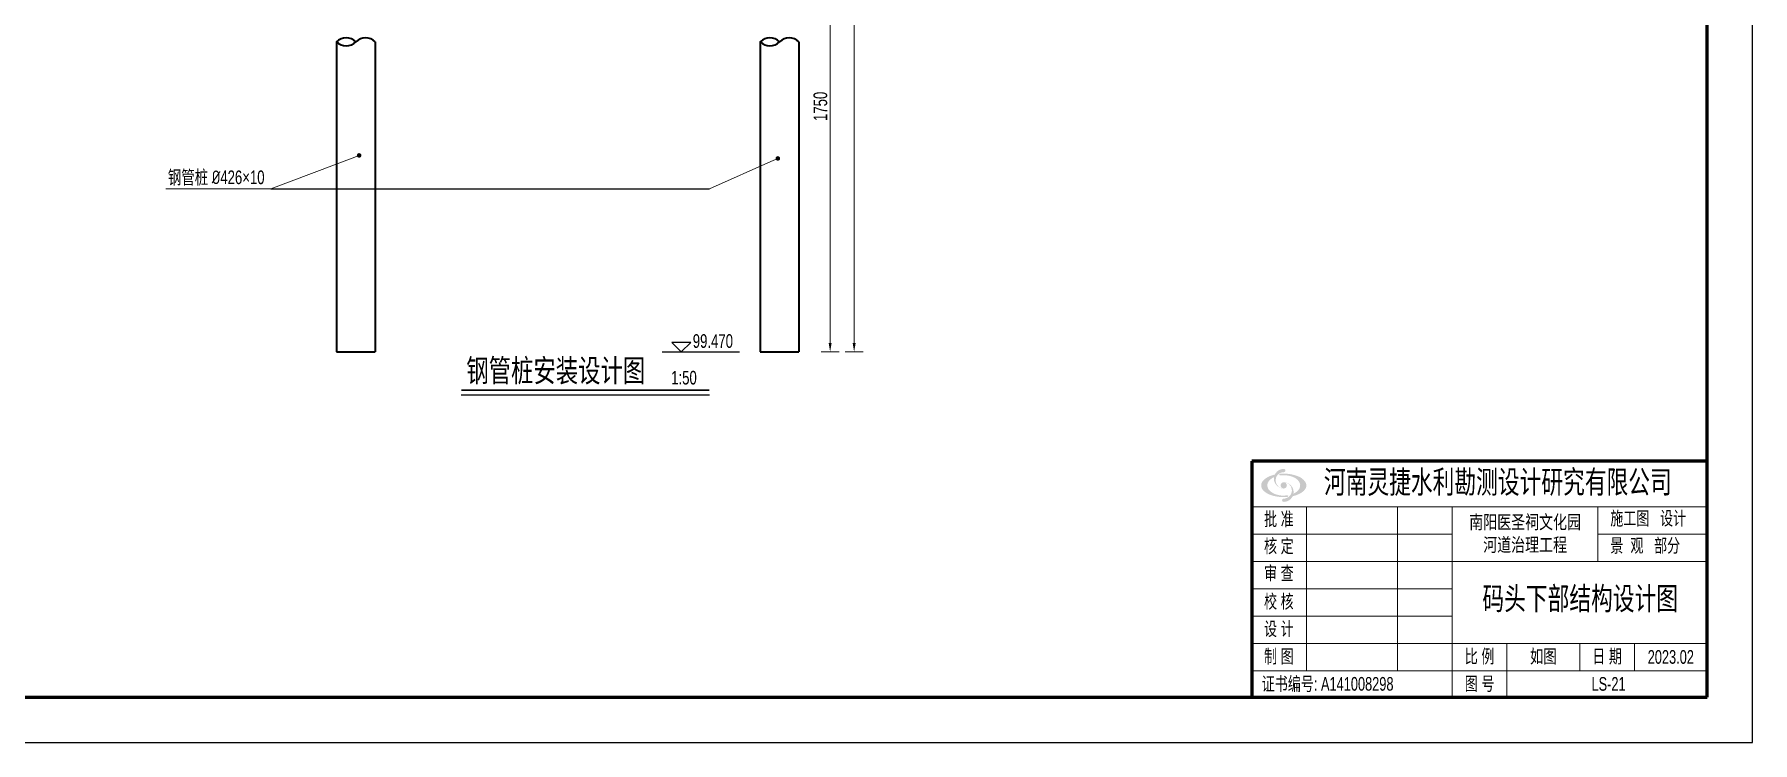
# Model space of a CAD drawing. Extents: x 104235 to 112395, y 52637 to 53451.
# Drawn here: x 112018 to 112395.4, y 53030.8 to 53186.5 of the extents above; entities that cross this region are included whole.
import ezdxf
from ezdxf import colors
from ezdxf.entities.mleader import LeaderData, LeaderLine
from ezdxf.enums import TextEntityAlignment as Align
from ezdxf.math import Vec2, Vec3

# ---------------------------------------------------------------- set-up
doc = ezdxf.new("R2010")
doc.units = 0
doc.header["$LTSCALE"] = 1000
doc.header["$PDMODE"] = 1
doc.layers.get('0').update_dxf_attribs({"color": 40})
for name, color, linetype in [('0-1', 40, 'Continuous'), ('图框', 7, 'Continuous'), ('断面标高标注', 3, 'Continuous')]:
    doc.layers.add(name, color=color, linetype=linetype)
for name, color, linetype, lineweight in [('02-标注', 3, 'Continuous', 25), ('03-中粗线', 1, 'Continuous', 35), ('07-文字', 7, 'Continuous', 0), ('图框粗线', 7, 'Continuous', 60), ('文字', 104, 'Continuous', 15), ('细实线', 2, 'Continuous', 15)]:
    doc.layers.add(name, color=color, linetype=linetype, lineweight=lineweight)
doc.styles.add('3.0号字', font='win7仿宋_GB2312.ttf', dxfattribs={"width": 0.7, "height": 3})
doc.styles.add('3.0号字-阿文', font='win7仿宋_GB2312.ttf', dxfattribs={"width": 0.72})
doc.styles.add('5.0号字-阿文', font='win7仿宋_GB2312.ttf', dxfattribs={"width": 0.72})
doc.styles.add('仿宋5号字', font='win7仿宋_GB2312.ttf', dxfattribs={"width": 0.7, "height": 5})
doc.dimstyles.new('1：50阿文', dxfattribs={"dimtxt": 3, "dimasz": 2, "dimexe": 2, "dimexo": 0, "dimtad": 1, "dimdec": 0, "dimlfac": 5, "dimzin": 0, "dimdsep": 46, "dimtxsty": '3.0号字-阿文', "dimcen": 2, "dimclrd": 3, "dimclre": 3, "dimclrt": 3, "dimadec": 0, "dimazin": 0, "dimtfac": 1, "dimtdec": 0, "dimtmove": 1, "dimatfit": 3, "dimfxl": 2, "dimfxlon": 1, "dimtolj": 1, "dimtzin": 0, "dimlwd": 18, "dimlwe": 18, "dimarcsym": 0})

# ---------------------------------------------------------------- blocks, each defined once
blk = doc.blocks.new('3')
at = {"layer": '文字', "linetype": 'Continuous', "lineweight": 0}
blk.add_hatch(color=256, dxfattribs=at).paths.add_polyline_path([(103525.77, 52668.57), (103525.91, 52668.66), (103526.01, 52668.86), (103525.98, 52669.04), (103525.85, 52669.21), (103525.66, 52669.28), (103525.34, 52669.26), (103524.83, 52669.11), (103524.54, 52668.98), (103524.16, 52668.69), (103523.94, 52668.43), (103523.79, 52668.22), (103523.71, 52668.05), (103523.66, 52668.03), (103523.41, 52667.96), (103523.13, 52667.87), (103522.79, 52667.75), (103522.51, 52667.66), (103522.16, 52667.49), (103521.79, 52667.28), (103521.51, 52667.08), (103521.26, 52666.86), (103521.05, 52666.64), (103520.8, 52666.25), (103520.73, 52666.05), (103520.68, 52665.73), (103520.68, 52665.5), (103520.74, 52665.24), (103520.83, 52665), (103521.01, 52664.7), (103521.24, 52664.45), (103521.5, 52664.23), (103521.67, 52664.1), (103521.83, 52663.99), (103522.05, 52663.87), (103522.39, 52663.68), (103522.63, 52663.59), (103523.19, 52663.4), (103523.54, 52663.32), (103523.95, 52663.23), (103524.34, 52663.18), (103524.89, 52663.1), (103525.53, 52663.08), (103526.12, 52663.1), (103526.44, 52663.11), (103526.52, 52663.13), (103526.59, 52663.2), (103526.61, 52663.36), (103526.54, 52663.42), (103526.45, 52663.45), (103526.24, 52663.44), (103525.95, 52663.43), (103525.35, 52663.4), (103524.76, 52663.46), (103524.51, 52663.53), (103524.21, 52663.59), (103523.84, 52663.71), (103523.49, 52663.84), (103523.13, 52664.06), (103522.76, 52664.31), (103522.56, 52664.48), (103522.39, 52664.67), (103522.26, 52664.86), (103522.16, 52665.08), (103522.09, 52665.31), (103522.04, 52665.52), (103522.04, 52665.89), (103522.14, 52666.22), (103522.3, 52666.52), (103522.55, 52666.82), (103522.85, 52667.07), (103523.19, 52667.31), (103523.51, 52667.48), (103523.48, 52666.89), (103523.54, 52666.6), (103523.66, 52666.25), (103523.79, 52666.03), (103523.86, 52665.9), (103524.3, 52665.44), (103524.58, 52665.25), (103524.93, 52665.09), (103525.14, 52665.02), (103525.45, 52664.98), (103525.68, 52664.96), (103525.98, 52665.06), (103526.18, 52665.23), (103526.29, 52665.45), (103526.32, 52665.73), (103526.29, 52665.9), (103526.09, 52666.17), (103525.93, 52666.28), (103526.17, 52666.23), (103526.36, 52666.17), (103526.57, 52666.06), (103526.79, 52665.9), (103526.95, 52665.73), (103527.19, 52665.42), (103527.28, 52665.23), (103527.35, 52665), (103527.42, 52664.61), (103527.42, 52664.41), (103527.3, 52663.89), (103527.15, 52663.59), (103526.98, 52663.37), (103526.75, 52663.16), (103526.56, 52663.02), (103526.31, 52662.89), (103526.01, 52662.8), (103525.88, 52662.77), (103525.58, 52662.77), (103525.44, 52662.7), (103525.36, 52662.65), (103525.28, 52662.45), (103525.29, 52662.31), (103525.36, 52662.16), (103525.51, 52662.06), (103525.7, 52662.03), (103525.94, 52662.06), (103526.23, 52662.12), (103526.52, 52662.22), (103526.79, 52662.37), (103527.15, 52662.64), (103527.37, 52662.91), (103527.53, 52663.15), (103527.61, 52663.27), (103527.67, 52663.31), (103528.06, 52663.4), (103528.82, 52663.66), (103529.42, 52663.98), (103530.06, 52664.45), (103530.38, 52664.88), (103530.57, 52665.29), (103530.6, 52665.62), (103530.55, 52666.07), (103530.36, 52666.46), (103530.03, 52666.83), (103529.55, 52667.26), (103529, 52667.56), (103528.23, 52667.84), (103527.63, 52668.01), (103527.11, 52668.12), (103526.53, 52668.19), (103526, 52668.22), (103525.42, 52668.22), (103524.81, 52668.2), (103524.72, 52668.16), (103524.67, 52668.09), (103524.66, 52668.01), (103524.69, 52667.92), (103524.76, 52667.85), (103525.03, 52667.85), (103525.16, 52667.88), (103525.92, 52667.9), (103526.79, 52667.78), (103527.27, 52667.65), (103527.66, 52667.51), (103527.95, 52667.38), (103528.42, 52667.1), (103528.73, 52666.81), (103528.97, 52666.51), (103529.14, 52666.21), (103529.25, 52665.79), (103529.2, 52665.32), (103529.08, 52664.97), (103528.87, 52664.66), (103528.6, 52664.36), (103528.3, 52664.13), (103527.77, 52663.84), (103527.78, 52664), (103527.78, 52664.41), (103527.75, 52664.65), (103527.71, 52664.81), (103527.59, 52665.1), (103527.46, 52665.32), (103527.27, 52665.57), (103527.09, 52665.77), (103526.9, 52665.92), (103526.49, 52666.17), (103526.25, 52666.25), (103526.06, 52666.29), (103525.84, 52666.33), (103525.58, 52666.33), (103525.32, 52666.26), (103525.12, 52666.11), (103525.01, 52665.93), (103524.95, 52665.7), (103524.98, 52665.48), (103525.07, 52665.29), (103525.2, 52665.12), (103525.39, 52665.01), (103525.39, 52665), (103525.26, 52665.03), (103525.18, 52665.05), (103525.02, 52665.1), (103524.74, 52665.23), (103524.48, 52665.41), (103524.3, 52665.6), (103524.14, 52665.82), (103524.03, 52666.02), (103523.92, 52666.3), (103523.87, 52666.63), (103523.87, 52666.91), (103523.94, 52667.32), (103524.09, 52667.66), (103524.31, 52667.97), (103524.67, 52668.26), (103524.94, 52668.4), (103525.23, 52668.49), (103525.55, 52668.54), (103525.73, 52668.56)])
at = {"layer": '图框'}
for p, q in [((103628.62, 52609.13), (103628.62, 53029.13)), ((103034.62, 52609.13), (103628.62, 52609.13))]:
    blk.add_line(p, q, dxfattribs=at)
at = {"layer": '图框粗线'}
for p, q in [((103618.62, 52619.13), (103618.62, 53019.13)), ((103618.65, 52670.94), (103518.65, 52670.94)), ((103518.65, 52670.94), (103518.65, 52618.94)), ((103059.62, 52619.13), (103618.62, 52619.13))]:
    blk.add_line(p, q, dxfattribs=at)
at = {"layer": '细实线'}
for p, q in [((103618.65, 52660.94), (103518.65, 52660.94)), ((103530.65, 52660.94), (103530.65, 52624.94)), ((103550.65, 52660.94), (103550.65, 52624.94)), ((103562.65, 52660.94), (103562.65, 52618.94)), ((103594.65, 52660.94), (103594.65, 52648.94)), ((103562.65, 52654.94), (103518.65, 52654.94)), ((103618.65, 52654.94), (103594.65, 52654.94)), ((103618.65, 52648.94), (103518.65, 52648.94)), ((103562.65, 52642.94), (103518.65, 52642.94)), ((103562.65, 52636.94), (103518.65, 52636.94)), ((103618.65, 52630.94), (103518.65, 52630.94)), ((103574.65, 52630.94), (103574.65, 52618.94)), ((103590.65, 52630.94), (103590.65, 52624.94)), ((103602.65, 52630.94), (103602.65, 52624.94)), ((103618.65, 52624.94), (103518.65, 52624.94))]:
    blk.add_line(p, q, dxfattribs=at)
at = {"layer": '文字', "style": '3.0号字', "width": 0.7}
blk.add_text('证书编号: A141008298 ', height=3, dxfattribs=at).set_placement((103520.8, 52620.55))
at = {"layer": '文字', "insert": (103534.47, 52668.92), "char_height": 5, "attachment_point": 1, "style": '仿宋5号字'}
blk.add_mtext('河南灵捷水利勘测设计研究有限公司', dxfattribs=at)
at = {"layer": '文字', "char_height": 3, "attachment_point": 1, "line_spacing_factor": 1.5, "style": '3.0号字'}
for s, insert in [('施工图   设计', (103597.35, 52659.93)), ('批 准', (103521.31, 52659.77)), ('核 定', (103521.31, 52653.84)), ('景  观   部分', (103597.35, 52653.94)), ('审 查', (103521.31, 52647.86)), ('校 核', (103521.31, 52641.66)), ('设 计', (103521.31, 52635.64)), ('制 图', (103521.31, 52629.61))]:
    blk.add_mtext(s, dxfattribs=dict(at, insert=insert))
at = {"layer": '文字', "insert": (103578.65, 52654.94), "char_height": 3, "width": 32, "attachment_point": 5, "style": '3.0号字-阿文'}
blk.add_mtext('{\\W0.75;南阳医圣祠文化园\\P河道治理工程}', dxfattribs=at)
at = {"layer": '文字', "char_height": 3, "attachment_point": 5, "line_spacing_factor": 1.5}
for s, insert, width, style in [('比 例', (103568.65, 52627.94), 12, '3.0号字'), ('如图', (103582.65, 52627.94), 16, '3.0号字-阿文'), ('日 期', (103596.65, 52627.94), 8.7438, '3.0号字'), ('2023.02', (103610.65, 52627.94), 11.1671, '3.0号字'), ('图 号 ', (103568.65, 52621.94), 12, '3.0号字')]:
    blk.add_mtext(s, dxfattribs=dict(at, insert=insert, width=width, style=style))
blk = doc.blocks.new('*D180')
at = {"layer": '02-标注', "color": 3, "linetype": 'Continuous', "lineweight": 18}
for p, q in [((112190.79, 53224.59), (112194.79, 53224.59)), ((112192.79, 53222.59), (112192.79, 53118.68)), ((112190.79, 53116.68), (112194.79, 53116.68))]:
    blk.add_line(p, q, dxfattribs=at)
at = {"layer": '02-标注', "color": 3}
for points in [[(112192.46, 53222.59), (112193.12, 53222.59), (112192.79, 53224.59)], [(112192.46, 53118.68), (112193.12, 53118.68), (112192.79, 53116.68)]]:
    blk.add_solid(points, dxfattribs=at)
at = {"layer": 'Defpoints', "color": 0}
for p in [(112185.94, 53224.59), (112185.94, 53116.68), (112192.79, 53116.68)]:
    blk.add_point(p, dxfattribs=at)
at = {"layer": '02-标注', "color": 3, "insert": (112190.66, 53170.64), "char_height": 3, "attachment_point": 5, "rotation": 90, "style": '3.0号字-阿文'}
blk.add_mtext('\\A1;1750', dxfattribs=at)
blk = doc.blocks.new('*D181')
at = {"layer": '02-标注', "color": 3, "linetype": 'Continuous', "lineweight": 18}
for p, q in [((112196.06, 53367.99), (112200.06, 53367.99)), ((112198.06, 53365.99), (112198.06, 53118.68)), ((112196.06, 53116.68), (112200.06, 53116.68))]:
    blk.add_line(p, q, dxfattribs=at)
at = {"layer": '02-标注', "color": 3}
for points in [[(112197.73, 53365.99), (112198.4, 53365.99), (112198.06, 53367.99)], [(112197.73, 53118.68), (112198.4, 53118.68), (112198.06, 53116.68)]]:
    blk.add_solid(points, dxfattribs=at)
at = {"layer": 'Defpoints', "color": 0}
for p in [(112185.94, 53367.99), (112185.94, 53116.68), (112198.06, 53116.68)]:
    blk.add_point(p, dxfattribs=at)
at = {"layer": '02-标注', "color": 3, "insert": (112195.94, 53242.34), "char_height": 3, "attachment_point": 5, "rotation": 90, "style": '3.0号字-阿文'}
blk.add_mtext('\\A1;24000', dxfattribs=at)
blk = doc.blocks.new('*D193')
at = {"layer": '02-标注', "color": 3, "linetype": 'Continuous', "lineweight": 18}
for p, q in [((112088.64, 53318.12), (112088.64, 53322.12)), ((112181.7, 53318.12), (112181.7, 53322.12)), ((112090.64, 53320.12), (112179.7, 53320.12))]:
    blk.add_line(p, q, dxfattribs=at)
at = {"layer": '02-标注', "color": 3}
for points in [[(112090.64, 53320.45), (112090.64, 53319.79), (112088.64, 53320.12)], [(112179.7, 53320.45), (112179.7, 53319.79), (112181.7, 53320.12)]]:
    blk.add_solid(points, dxfattribs=at)
at = {"layer": 'Defpoints', "color": 0}
for p in [(112181.7, 53320.12), (112088.64, 53116.68), (112181.7, 53116.68)]:
    blk.add_point(p, dxfattribs=at)
at = {"layer": '02-标注', "color": 3, "insert": (112135.17, 53322.47), "char_height": 3, "attachment_point": 5, "style": '3.0号字-阿文'}
blk.add_mtext('\\A1;450/300', dxfattribs=at)
blk = doc.blocks.new('_Dot')
at = {"color": 0, "linetype": 'ByBlock', "lineweight": -2}
blk.add_line((-0.5, 0), (-1, 0), dxfattribs=at)
at = {"color": 0, "linetype": 'ByBlock', "const_width": 0.5}
blk.add_lwpolyline([(-0.25, 0, 1), (0.25, 0, 1)], format="xyb", close=True, dxfattribs=at)

msp = doc.modelspace()

# ---------------------------------------------------------------- linework, layer by layer
at = {"layer": '02-标注', "elevation": 283284.03, "flags": 128}
msp.add_lwpolyline([(112069.94, 53152.53), (112166.31, 53152.53)], dxfattribs=at)
at = {"layer": '02-标注', "color": 0, "const_width": 0.4, "elevation": 283284.03}
msp.add_lwpolyline([(112111.76, 53108.28), (112166.27, 53108.28)], dxfattribs=at)
at = {"layer": '02-标注', "color": 0, "elevation": 283284.03}
msp.add_lwpolyline([(112111.76, 53107.28), (112166.27, 53107.28)], dxfattribs=at)
at = {"layer": '03-中粗线'}
for p, q in [((112084.39, 53184.8, 283284.03), (112084.39, 53116.68, 283284.03)), ((112092.89, 53184.8, 283284.03), (112092.89, 53116.68, 283284.03)), ((112177.45, 53184.8, 283284.03), (112177.45, 53116.68, 283284.03)), ((112185.94, 53184.8, 283284.03), (112185.94, 53116.68, 283284.03))]:
    msp.add_line(p, q, dxfattribs=at)
at = {"layer": '03-中粗线', "elevation": 283284.03}
for points in [[(112092.89, 53184.8, 0.414214), (112088.64, 53184.8, 0.414214), (112084.39, 53184.8, 0.414214), (112088.64, 53184.8)], [(112185.94, 53184.8, 0.414214), (112181.7, 53184.8, 0.414214), (112177.45, 53184.8, 0.414214), (112181.7, 53184.8)]]:
    msp.add_lwpolyline(points, format="xyb", dxfattribs=at)
at = {"layer": '03-中粗线', "elevation": 283284.03, "flags": 128}
for points in [[(112084.39, 53116.68), (112092.89, 53116.68)], [(112177.45, 53116.68), (112185.94, 53116.68)]]:
    msp.add_lwpolyline(points, dxfattribs=at)
at = {"layer": '断面标高标注'}
msp.add_line((112155.9, 53116.68, 283284.03), (112172.9, 53116.68, 283284.03), dxfattribs=at)
at = {"layer": '断面标高标注', "elevation": 283284.03, "flags": 128}
msp.add_lwpolyline([(112158, 53118.78), (112160.1, 53116.68), (112162.2, 53118.78)], close=True, dxfattribs=at)

# ---------------------------------------------------------------- block references
at = {"layer": '0-1'}
msp.add_blockref('3', (8766.78, 421.71, 283284.03), dxfattribs=at)

# ---------------------------------------------------------------- texts
at = {"layer": '07-文字', "width": 0.72}
for s, height, style, p in [('钢管桩安装设计图', 5, '5.0号字-阿文', (112112.89, 53110.09, 283284.03)), ('1:50', 3, '3.0号字-阿文', (112157.88, 53109.53, 283284.03))]:
    msp.add_text(s, height=height, dxfattribs=dict(at, style=style)).set_placement(p)
at = {"layer": '07-文字', "attachment_point": 1, "style": '3.0号字'}
for s, width, insert, char_height in [('\\pi6.231;码头下部结构设计图', 55.1808, (112329.82, 53065.02, 283284.03), 5), ('\\pi15.216;LS-21', 37.2431, (112344.79, 53045.25, 283284.03), 3)]:
    msp.add_mtext_dynamic_manual_height_columns(s, width=width, gutter_width=15, heights=[0], dxfattribs=dict(at, insert=insert, char_height=char_height))
at = {"layer": '断面标高标注', "color": 3, "style": '3.0号字-阿文', "width": 0.72}
msp.add_text('99.470', height=3, dxfattribs=at).set_placement((112162.62, 53116.68, 283284.03), align=Align.BOTTOM_LEFT)

# ---------------------------------------------------------------- dimensions: what is measured, and where the dimension line sits
at = {"layer": '02-标注'}
dim = msp.add_aligned_dim(p1=(112185.94, 53367.99, 283284.03), p2=(112185.94, 53116.68, 283284.03), distance=12.12, text='24000', dimstyle='1：50阿文', dxfattribs=at)
dim.commit()
dim.dimension.update_dxf_attribs({"geometry": '*D181', "text_midpoint": (112195.94, 53242.34, 283284.03)})
dim = msp.add_linear_dim(base=(112181.7, 53320.12, 283284.03), p1=(112088.64, 53116.68, 283284.03), p2=(112181.7, 53116.68, 283284.03), text='450/300', dimstyle='1：50阿文', dxfattribs=at)
dim.commit()
dim.dimension.update_dxf_attribs({"geometry": '*D193', "text_midpoint": (112135.17, 53322.47, 283284.03)})
dim = msp.add_linear_dim(base=(112192.79, 53116.68, 283284.03), p1=(112185.94, 53224.59, 283284.03), p2=(112185.94, 53116.68, 283284.03), angle=90, text='1750', dimstyle='1：50阿文', dxfattribs=at)
dim.commit()
dim.dimension.update_dxf_attribs({"geometry": '*D180', "text_midpoint": (112190.66, 53170.64, 283284.03)})

# ---------------------------------------------------------------- leaders
ml = msp.add_multileader_mtext('Standard', dxfattribs=at)
ml.set_content('钢管桩 {\\fISOCPEUR|b0|i0|c0|p34;%%C}426×10', color=4, style='3.0号字-阿文')
ml.set_leader_properties(color=256, linetype='Continuous', lineweight=18)
ml.set_arrow_properties(name='DOT')
ml.build(insert=Vec2(0, 0))
ml.multileader.update_dxf_attribs({"has_dogleg": 0, "text_left_attachment_type": 5, "text_right_attachment_type": 5, "dogleg_length": 5, "arrow_head_size": 1})
ctx = ml.context
ctx.base_point, ctx.char_height, ctx.arrow_head_size, ctx.landing_gap_size, ctx.plane_origin = Vec3(112047.34, 53152.53, 283284.03), 3, 1, 0, Vec3(112090.22, 53148.76, 283284.03)
ctx.left_attachment, ctx.right_attachment = 5, 5
notes = []
notes.append((ctx, [(1, (1, 1, 0), (112074.94, 53152.53, 283284.03), (-1, 0), 5, [(0, [(112089.34, 53159.86, 283284.03)], 0, [])])]))
ctx.mtext.insert, ctx.mtext.flow_direction = Vec3(112047.34, 53156.55, 283284.03), 5
ml = msp.add_multileader_mtext('Standard', dxfattribs=at)
ml.set_content('{\\fISOCPEUR|b0|i0|c0|p34;  }', color=4, style='3.0号字-阿文')
ml.set_leader_properties(color=256, linetype='Continuous', lineweight=18)
ml.set_arrow_properties(name='DOT')
ml.build(insert=Vec2(0, 0))
ml.multileader.update_dxf_attribs({"has_dogleg": 0, "text_left_attachment_type": 5, "text_right_attachment_type": 5, "dogleg_length": 5, "arrow_head_size": 1})
ctx = ml.context
ctx.base_point, ctx.char_height, ctx.arrow_head_size, ctx.landing_gap_size, ctx.plane_origin = Vec3(112163.72, 53152.53, 283284.03), 3, 1, 0, Vec3(112173.11, 53148.26, 283284.03)
ctx.left_attachment, ctx.right_attachment = 5, 5
notes.append((ctx, [(0, (1, 1, 0), (112171.31, 53152.53, 283284.03), (-1, 0), 5, [(0, [(112181.31, 53159.2, 283284.03)], 0, [])])]))
ctx.mtext.insert, ctx.mtext.flow_direction = Vec3(112163.72, 53155.53, 283284.03), 5
for ctx, leaders in notes:
    for number, flags, end, landing, length, lines in leaders:
        leader = LeaderData()
        leader.index, (leader.has_last_leader_line, leader.has_dogleg_vector, leader.attachment_direction) = number, flags
        leader.last_leader_point, leader.dogleg_vector, leader.dogleg_length = Vec3(end), Vec3(landing), length
        for number, points, colour, breaks in lines:
            line = LeaderLine()
            line.index, line.vertices, line.color, line.breaks = number, Vec3.list(points), colors.encode_raw_color(colour), breaks
            leader.lines.append(line)
        ctx.leaders.append(leader)

doc.saveas('drawing.dxf')
